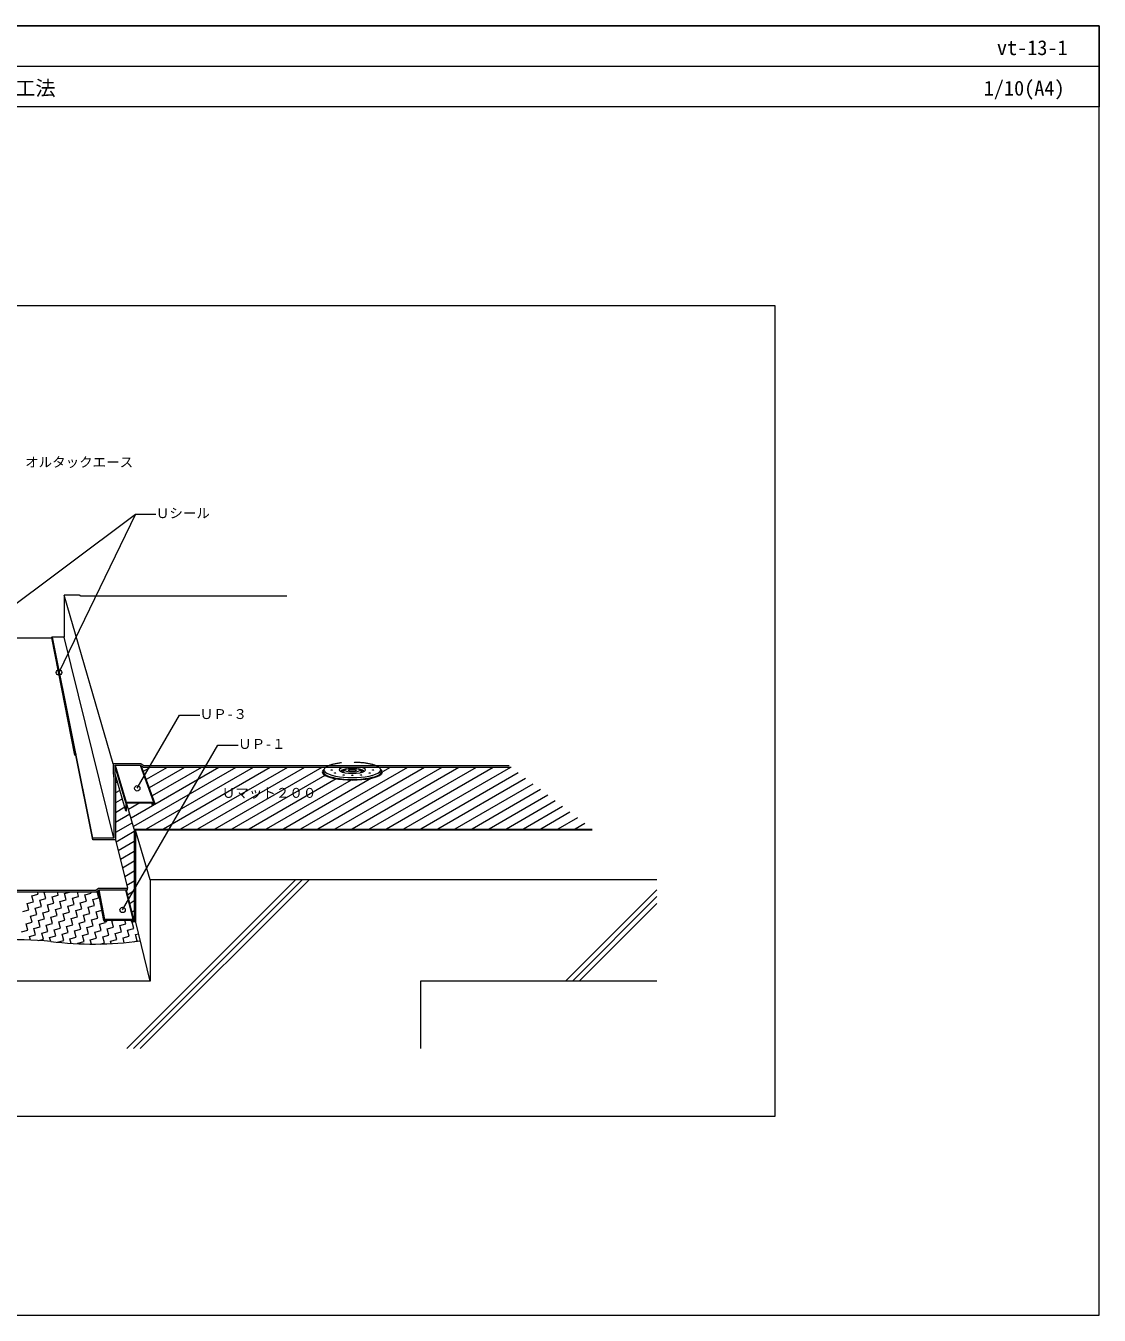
# Model space of a CAD drawing. Units: millimetres, scale not verified. Extents: x -1380 to 1380, y -955 to 955.
# Drawn here: x -209 to 1380, y -955 to 955 of the extents above; entities that cross this region are included whole.
import ezdxf
from ezdxf.enums import TextEntityAlignment as Align

# ---------------------------------------------------------------- set-up
doc = ezdxf.new("R2010")
doc.units = ezdxf.units.MM
doc.header["$LTSCALE"] = 3
doc.linetypes.add('USER1', pattern=[19.05, 12.7, -6.35])
for name, color, linetype, lineweight in [('0-0_0', 7, 'Continuous', 18), ('0-1_WAKU', 7, 'Continuous', 18), ('0-2_KUTAI', 3, 'Continuous', 18), ('0-3_BOUSUI', 1, 'Continuous', 18), ('0-4_MOJI', 7, 'Continuous', 18), ('0-5_HATCH', 9, 'Continuous', 18), ('0-6_KANAMONO', 4, 'Continuous', 18)]:
    doc.layers.add(name, color=color, linetype=linetype, lineweight=lineweight)
doc.styles.add('ＭＳ ゴシック', font='')
doc.styles.get('ＭＳ ゴシック').set_extended_font_data('MS Gothic')

msp = doc.modelspace()

# ---------------------------------------------------------------- linework, layer by layer
at = {"layer": '0-0_0'}
msp.add_line((-1379.895, 895.073), (1380.105, 895.073), dxfattribs=at)
msp.add_lwpolyline([(-899.895, -659.927), (900.105, -659.927), (900.105, 540.073), (-899.895, 540.073)], close=True, dxfattribs=at)
at = {"layer": '0-1_WAKU'}
for points in [[(1380.105, 835.073), (-1379.895, 835.073), (-1379.895, 955.073), (1380.105, 955.073)], [(-1379.895, -954.927), (1380.105, -954.927), (1380.105, 955.073), (-1379.895, 955.073)]]:
    msp.add_lwpolyline(points, close=True, dxfattribs=at)
at = {"layer": '0-2_KUTAI'}
for p, q in [((-24.895, -309.927), (-46.791, -236.586)), ((-24.895, -459.927), (-46.992, -370.969))]:
    msp.add_line(p, q, dxfattribs=at)
for points in [[(725.105, -309.927), (-24.895, -309.927), (-24.895, -459.927), (-524.895, -459.927), (-524.895, -159.927), (-724.895, -159.927), (-724.895, -559.927)], [(725.105, -459.927), (375.105, -459.927), (375.105, -559.927)]]:
    msp.add_lwpolyline(points, dxfattribs=at)
at = {"layer": '0-3_BOUSUI'}
for p, q in [((-79.659, -138.377), (-152.668, 111.451)), ((-348.493, 48.237), (-171.292, 48.237)), ((-171.292, 48.237), (-136.905, -125.268)), ((-78.803, -248.405), (-152.199, 49.534)), ((-135.016, -125.268), (-136.905, -125.268)), ((-135.016, -123.379), (-135.016, -125.268)), ((-109.917, -250.738), (-135.016, -125.268)), ((-48.591, -234.784), (-60.047, -196.167)), ((-48.591, -234.784), (629.159, -234.784)), ((-48.591, -234.784), (-48.591, -371.776)), ((629.159, -236.586), (-46.791, -236.586)), ((-46.791, -236.586), (-46.791, -371.776)), ((-76.47, -250.738), (-58.688, -322.163)), ((-58.688, -324.719), (-58.688, -322.163)), ((-48.591, -371.776), (-46.791, -371.776))]:
    msp.add_line(p, q, dxfattribs=at)
for points in [[(177.342, 109.959), (-127.854, 109.959), (-130.297, 111.451), (-152.668, 111.451), (-152.668, 104.139), (-152.199, 99.486), (-152.199, 49.534), (-169.72, 49.534)], [(-109.917, -250.738), (-109.917, -248.405), (-169.72, 49.534)], [(506.377, -141.099), (-34.391, -141.099), (-38.848, -138.377), (-79.659, -138.377), (-79.659, -151.716), (-78.803, -160.206), (-78.803, -248.405), (-109.917, -248.405)], [(509.435, -143.433), (-35.127, -143.433), (-39.584, -140.71), (-77.325, -140.71), (-77.325, -151.588), (-76.47, -160.078), (-76.47, -250.738), (-109.917, -250.738)], [(-483.69, -325.145), (-105.709, -325.145), (-101.449, -322.163), (-58.688, -322.163)], [(-483.69, -327.701), (-104.903, -327.701), (-100.644, -324.719), (-58.688, -324.719)]]:
    msp.add_lwpolyline(points, dxfattribs=at)
for centre, radius, start, end in [((-169.958, 48.222), 1.333, 79.72153, 179.35241), ((-135.016, -125.268), 1.889, 90, 180), ((-250.862, -1403.785), 1005.542, 85.52092, 94.47908), ((-109.267, 113.828), 518.989, 263.02024, 277.70742)]:
    msp.add_arc(centre, radius, start, end, dxfattribs=at)
at = {"layer": '0-4_MOJI'}
for p, q in [((-364.304, -5.947), (-46.678, 231.43)), ((-46.678, 231.43), (-160.117, -2.796)), ((-46.678, 231.43), (-16.678, 231.43)), ((-44.198, -174.443), (18.302, -66.19)), ((18.302, -66.19), (48.302, -66.19)), ((-65.876, -354.599), (75.119, -110.39)), ((75.119, -110.39), (105.119, -110.39))]:
    msp.add_line(p, q, dxfattribs=at)
for centre in [(-160.117, -2.796), (-44.203, -174.434), (-65.887, -354.599)]:
    msp.add_circle(centre, 4, dxfattribs=at)
at = {"layer": '0-5_HATCH'}
for p, q in [((-77.105, -152.35), (-77.241, -152.428)), ((76.455, -143.433), (-53.443, -218.429)), ((101.855, -143.433), (-49.729, -230.95)), ((-25.145, -143.433), (-35.528, -149.427)), ((0.255, -143.433), (-31.133, -161.555)), ((127.255, -143.433), (-30.97, -234.784)), ((25.655, -143.433), (-26.739, -173.682)), ((51.055, -143.433), (-22.344, -185.809)), ((152.655, -143.433), (-5.57, -234.784)), ((178.055, -143.433), (19.83, -234.784)), ((203.455, -143.433), (45.23, -234.784)), ((228.855, -143.433), (70.63, -234.784)), ((355.855, -143.433), (197.63, -234.784)), ((381.255, -143.433), (223.03, -234.784)), ((406.655, -143.433), (248.43, -234.784)), ((432.055, -143.433), (273.83, -234.784)), ((457.455, -143.433), (299.23, -234.784)), ((330.455, -143.433), (318.915, -150.095)), ((482.855, -143.433), (324.63, -234.784)), ((508.255, -143.433), (350.03, -234.784)), ((519.868, -151.393), (375.43, -234.784)), ((-73.466, -164.913), (-76.47, -166.648)), ((233.77, -155.26), (96.03, -234.784)), ((250.379, -160.335), (121.43, -234.784)), ((272.576, -162.185), (146.83, -234.784)), ((302.704, -159.454), (172.23, -234.784)), ((530.808, -159.741), (400.83, -234.784)), ((541.749, -168.089), (426.23, -234.784)), ((-69.827, -177.477), (-76.47, -181.312)), ((-66.188, -190.041), (-76.47, -195.977)), ((552.69, -176.437), (451.63, -234.784)), ((563.631, -184.785), (477.03, -234.784)), ((-62.55, -202.605), (-76.47, -210.642)), ((-58.783, -200.43), (-60.047, -201.16)), ((-40.284, -196.167), (-57.157, -205.909)), ((574.572, -193.133), (502.43, -234.784)), ((585.513, -201.481), (527.83, -234.784)), ((596.453, -209.829), (553.23, -234.784)), ((-55.068, -212.95), (-76.47, -225.306)), ((-51.354, -225.47), (-76.47, -239.971)), ((607.394, -218.177), (578.63, -234.784)), ((618.335, -226.525), (604.03, -234.784)), ((-48.591, -238.54), (-75.621, -254.146)), ((-48.591, -253.205), (-72.429, -266.968)), ((-48.591, -267.869), (-69.237, -279.789)), ((-48.591, -282.534), (-66.045, -292.611)), ((-48.591, -297.199), (-62.853, -305.433)), ((-59.895, -559.927), (190.105, -309.927)), ((-48.591, -311.863), (-59.661, -318.254)), ((-49.895, -559.927), (200.105, -309.927)), ((-39.895, -559.927), (210.105, -309.927)), ((-207.111, -345.245), (-197.911, -342.779)), ((-200.376, -333.579), (-191.176, -331.114)), ((-197.911, -342.779), (-200.376, -333.579)), ((-191.176, -331.114), (-192.09, -327.701)), ((-188.71, -340.314), (-179.51, -337.849)), ((-186.245, -349.515), (-188.71, -340.314)), ((-181.975, -328.648), (-178.439, -327.701)), ((-179.51, -337.849), (-181.975, -328.648)), ((-170.31, -335.384), (-161.109, -332.918)), ((-167.844, -344.584), (-170.31, -335.384)), ((-161.109, -332.918), (-162.507, -327.701)), ((-158.644, -342.119), (-149.443, -339.654)), ((-156.179, -351.319), (-158.644, -342.119)), ((-151.909, -330.453), (-142.708, -327.988)), ((-149.443, -339.654), (-151.909, -330.453)), ((-142.708, -327.988), (-142.785, -327.701)), ((-140.243, -337.188), (-131.043, -334.723)), ((-137.778, -346.389), (-140.243, -337.188)), ((-131.043, -334.723), (-132.924, -327.701)), ((-128.577, -343.923), (-119.377, -341.458)), ((-121.842, -332.258), (-112.642, -329.793)), ((-119.377, -341.458), (-121.842, -332.258)), ((-112.642, -329.793), (-113.202, -327.701)), ((-110.176, -338.993), (-100.976, -336.528)), ((-107.711, -348.193), (-110.176, -338.993)), ((-103.441, -327.327), (-101.994, -326.939)), ((-100.976, -336.528), (-103.441, -327.327)), ((-48.591, -326.528), (-58.095, -332.015)), ((-48.591, -341.193), (-54.903, -344.837)), ((590.105, -459.927), (725.105, -324.927)), ((600.105, -459.927), (725.105, -334.927)), ((-213.847, -356.91), (-204.646, -354.445)), ((-204.646, -354.445), (-207.111, -345.245)), ((-202.181, -363.645), (-192.98, -361.18)), ((-195.446, -351.98), (-186.245, -349.515)), ((-192.98, -361.18), (-195.446, -351.98)), ((-183.78, -358.715), (-174.579, -356.25)), ((-181.315, -367.915), (-183.78, -358.715)), ((-177.045, -347.049), (-167.844, -344.584)), ((-174.579, -356.25), (-177.045, -347.049)), ((-165.379, -353.784), (-156.179, -351.319)), ((-162.914, -362.985), (-165.379, -353.784)), ((-153.713, -360.52), (-144.513, -358.054)), ((-151.248, -369.72), (-153.713, -360.52)), ((-146.978, -348.854), (-137.778, -346.389)), ((-144.513, -358.054), (-146.978, -348.854)), ((-135.312, -355.589), (-126.112, -353.124)), ((-132.847, -364.79), (-135.312, -355.589)), ((-126.112, -353.124), (-128.577, -343.923)), ((-123.647, -362.324), (-114.446, -359.859)), ((-121.182, -371.525), (-123.647, -362.324)), ((-116.912, -350.659), (-107.711, -348.193)), ((-114.446, -359.859), (-116.912, -350.659)), ((-105.246, -357.394), (-96.571, -355.069)), ((-102.781, -366.594), (-105.246, -357.394)), ((-98.511, -345.728), (-98.379, -345.693)), ((-98.016, -347.574), (-98.511, -345.728)), ((-48.591, -355.858), (-51.712, -357.659)), ((610.105, -459.927), (725.105, -344.927)), ((-208.916, -375.311), (-199.716, -372.846)), ((-206.451, -384.512), (-208.916, -375.311)), ((-199.716, -372.846), (-202.181, -363.645)), ((-197.25, -382.046), (-188.05, -379.581)), ((-190.515, -370.381), (-181.315, -367.915)), ((-188.05, -379.581), (-190.515, -370.381)), ((-178.849, -377.116), (-169.649, -374.651)), ((-176.384, -386.316), (-178.849, -377.116)), ((-172.114, -365.45), (-162.914, -362.985)), ((-169.649, -374.651), (-172.114, -365.45)), ((-167.184, -383.851), (-157.983, -381.386)), ((-160.449, -372.185), (-151.248, -369.72)), ((-157.983, -381.386), (-160.449, -372.185)), ((-148.783, -378.921), (-139.582, -376.455)), ((-146.318, -388.121), (-148.783, -378.921)), ((-142.048, -367.255), (-132.847, -364.79)), ((-139.582, -376.455), (-142.048, -367.255)), ((-130.382, -373.99), (-121.182, -371.525)), ((-127.917, -383.191), (-130.382, -373.99)), ((-118.716, -380.725), (-109.516, -378.26)), ((-116.251, -389.926), (-118.716, -380.725)), ((-111.981, -369.06), (-102.781, -366.594)), ((-109.516, -378.26), (-111.981, -369.06)), ((-100.315, -375.795), (-91.115, -373.329)), ((-97.85, -384.995), (-100.315, -375.795)), ((-91.769, -370.889), (-92.11, -369.614)), ((-91.115, -373.329), (-91.555, -371.687)), ((-88.65, -382.53), (-79.449, -380.065)), ((-81.914, -370.864), (-77.246, -369.613)), ((-79.449, -380.065), (-81.914, -370.864)), ((-70.249, -377.599), (-61.048, -375.134)), ((-67.784, -386.8), (-70.249, -377.599)), ((-61.048, -375.134), (-62.528, -369.613)), ((-58.583, -384.335), (-49.383, -381.869)), ((-51.848, -372.669), (-48.516, -371.776)), ((-49.383, -381.869), (-51.848, -372.669)), ((-215.651, -386.977), (-206.451, -384.512)), ((-203.985, -393.712), (-194.785, -391.247)), ((-202.459, -399.409), (-203.985, -393.712)), ((-194.785, -391.247), (-197.25, -382.046)), ((-190.797, -400.039), (-183.119, -397.982)), ((-185.585, -388.782), (-176.384, -386.316)), ((-183.119, -397.982), (-185.585, -388.782)), ((-173.919, -395.517), (-164.718, -393.052)), ((-172.366, -401.312), (-173.919, -395.517)), ((-164.718, -393.052), (-167.184, -383.851)), ((-162.253, -402.252), (-153.053, -399.787)), ((-155.518, -390.586), (-146.318, -388.121)), ((-153.053, -399.787), (-155.518, -390.586)), ((-143.852, -397.321), (-134.652, -394.856)), ((-142.029, -404.126), (-143.852, -397.321)), ((-137.117, -385.656), (-127.917, -383.191)), ((-134.652, -394.856), (-137.117, -385.656)), ((-125.451, -392.391), (-116.251, -389.926)), ((-122.986, -401.591), (-125.451, -392.391)), ((-113.786, -399.126), (-104.585, -396.661)), ((-112.171, -405.153), (-113.786, -399.126)), ((-107.051, -387.46), (-97.85, -384.995)), ((-104.585, -396.661), (-107.051, -387.46)), ((-95.385, -394.196), (-86.184, -391.73)), ((-92.92, -403.396), (-95.385, -394.196)), ((-86.184, -391.73), (-88.65, -382.53)), ((-83.719, -400.931), (-74.519, -398.466)), ((-82.767, -404.484), (-83.719, -400.931)), ((-76.984, -389.265), (-67.784, -386.8)), ((-74.519, -398.466), (-76.984, -389.265)), ((-65.318, -396), (-56.118, -393.535)), ((-63.408, -403.131), (-65.318, -396)), ((-56.118, -393.535), (-58.583, -384.335)), ((-50.058, -401.772), (-44.452, -400.27)), ((-46.917, -391.07), (-42.306, -389.834)), ((-44.452, -400.27), (-46.917, -391.07)), ((-162.199, -402.454), (-162.253, -402.252)), ((-132.187, -404.057), (-122.986, -401.591)), ((-132.025, -404.662), (-132.187, -404.057)), ((-99.137, -405.062), (-92.92, -403.396))]:
    msp.add_line(p, q, dxfattribs=at)
at = {"layer": '0-6_KANAMONO'}
for p, q in [((-60.985, -196.082), (-77.325, -140.71)), ((-60.985, -208.009), (-77.325, -151.588)), ((-60.133, -195.23), (-76.318, -140.71)), ((-19.88, -195.23), (-39.547, -140.733)), ((-38.432, -141.414), (-18.389, -196.721)), ((-19.88, -195.23), (-60.133, -195.23)), ((-93.655, -370.199), (-102.21, -325.816)), ((-92.077, -368.622), (-100.644, -324.719)), ((-50.168, -368.622), (-61.03, -324.719)), ((-48.591, -370.199), (-59.911, -324.719)), ((-50.168, -368.622), (-92.077, -368.622)), ((-92.077, -369.613), (-50.168, -369.613))]:
    msp.add_line(p, q, dxfattribs=at)
for points in [[(-60.985, -196.082), (-60.985, -208.009), (-60.047, -208.009), (-60.047, -196.167), (-19.88, -196.167)], [(-19.88, -197.275), (-22.649, -197.275), (-22.649, -198.212), (-19.88, -198.212)], [(-92.077, -371.776), (-89.148, -371.776), (-89.148, -370.785), (-92.077, -370.785)], [(-50.168, -370.785), (-53.098, -370.785), (-53.098, -371.776), (-50.168, -371.776)]]:
    msp.add_lwpolyline(points, dxfattribs=at)
for centre, radius, start, end in [((-60.133, -196.082), 0.852, 90, 180), ((-19.88, -196.721), 1.491, 270, 90), ((-19.88, -196.721), 0.554, 270, 90), ((-92.077, -370.199), 1.577, 90, 270), ((-92.077, -370.199), 0.586, 90, 270), ((-50.168, -370.199), 1.577, 270, 90), ((-50.168, -370.199), 0.586, 270, 90)]:
    msp.add_arc(centre, radius, start, end, dxfattribs=at)
for centre, major_axis, start_param, end_param in [((274.277, -150.232), (-44.642, 0), 5.92648106, 9.7814822), ((274.277, -149.7), (-43.293, 0), 6.04143372, 9.66652955), ((274.277, -149.7), (-44.642, 0), 0.02223946, 3.1193532), ((274.277, -147.192), (-19.362, 0), 5.47286401, 10.23509926), ((274.277, -149.7), (-17.384, 0), 5.26611016, 6.23730473), ((274.277, -149.7), (-13.098, 0), 5.75849102, 6.77465387), ((274.277, -149.7), (-3.27, 0), 3.9620509, 5.46272706), ((274.277, -149.7), (-17.384, 0), 3.18747323, 4.1586678), ((274.277, -149.7), (-13.098, 0), 2.65012409, 3.66628695)]:
    msp.add_ellipse(centre, major_axis=major_axis, ratio=0.267949, start_param=start_param, end_param=end_param, dxfattribs=at)
at = {"layer": '0-6_KANAMONO', "color": 5}
for centre, major_axis, start_param, end_param in [((274.277, -147.192), (-42.046, 0), 5.94303184, 9.76493143), ((274.277, -149.7), (-16.408, 0), 5.39711952, 6.34204332), ((274.277, -149.7), (-14.075, 0), 5.65846032, 6.62849431), ((274.277, -149.7), (-16.408, 0), 3.08273464, 4.02765844), ((274.277, -149.7), (-14.075, 0), 2.79628365, 3.76631765)]:
    msp.add_ellipse(centre, major_axis=major_axis, ratio=0.267949, start_param=start_param, end_param=end_param, dxfattribs=at)
at = {"layer": '0-6_KANAMONO', "color": 5, "linetype": 'USER1'}
msp.add_ellipse((274.277, -147.192), major_axis=(-42.046, 0), ratio=0.267949, start_param=3.48174612, end_param=5.94303184, dxfattribs=at)
at = {"layer": '0-6_KANAMONO'}
for centre, major_axis in [((243.655, -147.166), (-1.038, 0)), ((248.672, -151.694), (-1.038, 0)), ((274.277, -147.572), (-11.42, 0)), ((274.277, -147.572), (-5.981, 0)), ((299.882, -151.694), (1.038, 0)), ((304.903, -147.192), (-1.038, 0)), ((261.366, -154.633), (-1.038, 0)), ((274.277, -155.398), (-1.038, 0)), ((287.187, -154.633), (1.038, 0))]:
    msp.add_ellipse(centre, major_axis=major_axis, ratio=0.267949, dxfattribs=at)

# ---------------------------------------------------------------- texts
at = {"layer": '0-1_WAKU', "style": 'ＭＳ ゴシック'}
for s, p in [('vt-13-1', (1228.659, 905.073)), ('一般部／立上り／側溝部／側溝部：接着工法／平場：機械的固定工法／立上り：接着工法', (-1364.895, 845.073)), ('1/10(A4)', (1209.166, 845.073))]:
    msp.add_text(s, height=21.99, dxfattribs=at).set_placement(p, align=Align.BOTTOM_LEFT)
at = {"layer": '0-4_MOJI', "style": 'ＭＳ ゴシック'}
for s, p in [('オルタックエース', (-210.214, 296.983)), ('Ｕシール', (-16.678, 221.43)), ('ＵＰ-３', (48.302, -76.19)), ('ＵＰ-１', (105.119, -120.39)), ('Ｕマット２００', (81.019, -192.916))]:
    msp.add_text(s, height=14.66, dxfattribs=at).set_placement(p, align=Align.BOTTOM_LEFT)

doc.saveas('drawing.dxf')
